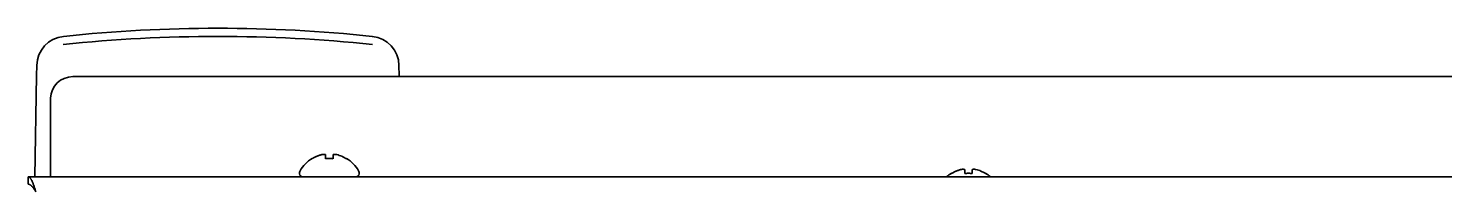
# Model space of a CAD drawing. Header units: inches. Extents: x 885 to 6823, y 710 to 5493.
# Drawn here: x 2616.3 to 2806.9, y 1789.2 to 1811.2 of the extents above; entities that cross this region are included whole.
import ezdxf

# ---------------------------------------------------------------- set-up
doc = ezdxf.new("R2010")
doc.units = ezdxf.units.IN
doc.layers.add('1', color=7, linetype='Continuous', true_color=0xffffff)

msp = doc.modelspace()

# ---------------------------------------------------------------- linework, layer by layer
at = {"layer": '1', "color": 7, "linetype": 'Continuous', "lineweight": 35}
for p, q in [((2617.39, 1804.87), (2617.15, 1791.21)), ((2617.42, 1806.21), (2617.39, 1804.87)), ((2666.14, 1806.21), (2666.17, 1804.87)), ((2666.17, 1804.87), (2666.17, 1804.7)), ((2622.28, 1804.7), (3043.14, 1804.7)), ((2619.28, 1791.95), (2619.28, 1801.8)), ((2654.48, 1793.65), (2654.48, 1793.69)), ((2659.08, 1793.69), (2659.08, 1793.65)), ((2619.28, 1791.21), (2619.28, 1791.95)), ((2652.78, 1791.81), (2652.78, 1791.61)), ((2660.78, 1791.61), (2660.78, 1791.81)), ((2740.48, 1791.65), (2740.48, 1791.69)), ((2745.08, 1791.69), (2745.08, 1791.65)), ((2616.28, 1791.21), (3265.28, 1791.21)), ((2616.28, 1791.21), (2616.28, 1790.21))]:
    msp.add_line(p, q, dxfattribs=at)
for centre, radius, start, end in [((2641.78, 1611.96), 199.25, 84.013, 95.987), ((2621.42, 1806.14), 4, 95.987, 179), ((2662.15, 1806.14), 4, 1, 84.013), ((2656.98, 1789.59), 4.8, 121.3727, 149.6988), ((2656.58, 1789.59), 4.8, 30.3012, 58.6273), ((2653.18, 1791.81), 0.4, 149.6988, 180), ((2653.18, 1791.61), 0.4, 180, 270), ((2660.38, 1791.61), 0.4, 270, 0), ((2660.38, 1791.81), 0.4, 0, 30.3012), ((2742.98, 1787.59), 4.8, 121.3727, 131.0474), ((2742.58, 1787.59), 4.8, 48.9526, 58.6273)]:
    msp.add_arc(centre, radius, start, end, dxfattribs=at)
for centre, major_axis, ratio, start_param, end_param in [((2641.78, 1612.38), (197.77, 0), 0.999848, 1.465422, 1.67617), ((2622.28, 1801.8), (-3, 0), 0.965926, 4.712389, 6.283185)]:
    msp.add_ellipse(centre, major_axis=major_axis, ratio=ratio, start_param=start_param, end_param=end_param, dxfattribs=at)
for points in [[(2655.78, 1794.2), (2655.73, 1794.19), (2655.62, 1794.16), (2655.46, 1794.11), (2655.3, 1794.05), (2655.14, 1793.99), (2654.99, 1793.93), (2654.83, 1793.85), (2654.67, 1793.76), (2654.54, 1793.69), (2654.48, 1793.65)], [(2656.28, 1794.2), (2656.25, 1794.21), (2656.2, 1794.21), (2656.13, 1794.22), (2656.06, 1794.22), (2655.99, 1794.22), (2655.92, 1794.22), (2655.85, 1794.21), (2655.8, 1794.21), (2655.78, 1794.2)], [(2657.28, 1793.65), (2657.11, 1793.67), (2656.78, 1793.7), (2656.45, 1793.67), (2656.28, 1793.65)], [(2657.78, 1794.2), (2657.76, 1794.21), (2657.71, 1794.21), (2657.64, 1794.22), (2657.57, 1794.22), (2657.49, 1794.22), (2657.42, 1794.22), (2657.35, 1794.21), (2657.3, 1794.21), (2657.28, 1794.2)], [(2657.28, 1794.2), (2657.28, 1794.19), (2657.28, 1794.16), (2657.28, 1794.11), (2657.28, 1794.05), (2657.28, 1793.99), (2657.28, 1793.93), (2657.28, 1793.85), (2657.28, 1793.76), (2657.28, 1793.69), (2657.28, 1793.65)], [(2741.78, 1792.2), (2741.73, 1792.19), (2741.62, 1792.16), (2741.46, 1792.11), (2741.3, 1792.05), (2741.14, 1791.99), (2740.99, 1791.93), (2740.83, 1791.85), (2740.67, 1791.76), (2740.54, 1791.69), (2740.48, 1791.65)], [(2742.28, 1792.2), (2742.25, 1792.21), (2742.2, 1792.21), (2742.13, 1792.22), (2742.06, 1792.22), (2741.99, 1792.22), (2741.92, 1792.22), (2741.85, 1792.21), (2741.8, 1792.21), (2741.78, 1792.2)], [(2743.28, 1791.65), (2743.11, 1791.67), (2742.78, 1791.7), (2742.45, 1791.67), (2742.28, 1791.65)], [(2743.78, 1792.2), (2743.76, 1792.21), (2743.71, 1792.21), (2743.64, 1792.22), (2743.57, 1792.22), (2743.49, 1792.22), (2743.42, 1792.22), (2743.35, 1792.21), (2743.3, 1792.21), (2743.28, 1792.2)], [(2743.28, 1792.2), (2743.28, 1792.19), (2743.28, 1792.16), (2743.28, 1792.11), (2743.28, 1792.05), (2743.28, 1791.99), (2743.28, 1791.93), (2743.28, 1791.85), (2743.28, 1791.76), (2743.28, 1791.69), (2743.28, 1791.65)], [(2617.28, 1789.21), (2617.26, 1789.28), (2617.21, 1789.42), (2617.15, 1789.62), (2617.08, 1789.83), (2617.01, 1790.02), (2616.95, 1790.21), (2616.88, 1790.39), (2616.81, 1790.55), (2616.75, 1790.7), (2616.68, 1790.83), (2616.61, 1790.94), (2616.55, 1791.04), (2616.48, 1791.11), (2616.41, 1791.17), (2616.35, 1791.2), (2616.3, 1791.21), (2616.28, 1791.21)], [(2617.28, 1789.21), (2617.26, 1789.24), (2617.21, 1789.31), (2617.15, 1789.42), (2617.08, 1789.52), (2617.01, 1789.62), (2616.95, 1789.71), (2616.88, 1789.8), (2616.81, 1789.88), (2616.75, 1789.95), (2616.68, 1790.02), (2616.61, 1790.08), (2616.55, 1790.12), (2616.48, 1790.16), (2616.41, 1790.19), (2616.35, 1790.2), (2616.3, 1790.21), (2616.28, 1790.21)]]:
    msp.add_open_spline(points, degree=3, dxfattribs=at)
for points in [[(2656.28, 1793.65), (2656.28, 1793.78), (2656.28, 1793.88), (2656.28, 1794.02), (2656.28, 1794.06), (2656.28, 1794.14), (2656.28, 1794.17), (2656.28, 1794.2)], [(2659.08, 1793.65), (2658.88, 1793.78), (2658.67, 1793.88), (2658.34, 1794.02), (2658.23, 1794.06), (2658.01, 1794.14), (2657.9, 1794.17), (2657.78, 1794.2)], [(2742.28, 1791.65), (2742.28, 1791.78), (2742.28, 1791.88), (2742.28, 1792.02), (2742.28, 1792.06), (2742.28, 1792.14), (2742.28, 1792.17), (2742.28, 1792.2)], [(2745.08, 1791.65), (2744.88, 1791.78), (2744.67, 1791.88), (2744.34, 1792.02), (2744.23, 1792.06), (2744.01, 1792.14), (2743.9, 1792.17), (2743.78, 1792.2)]]:
    msp.add_open_spline(points, degree=3, knots=[0, 0, 0, 0, 0.5, 0.5, 0.75, 0.75, 1, 1, 1, 1], dxfattribs=at)

doc.saveas('drawing.dxf')
